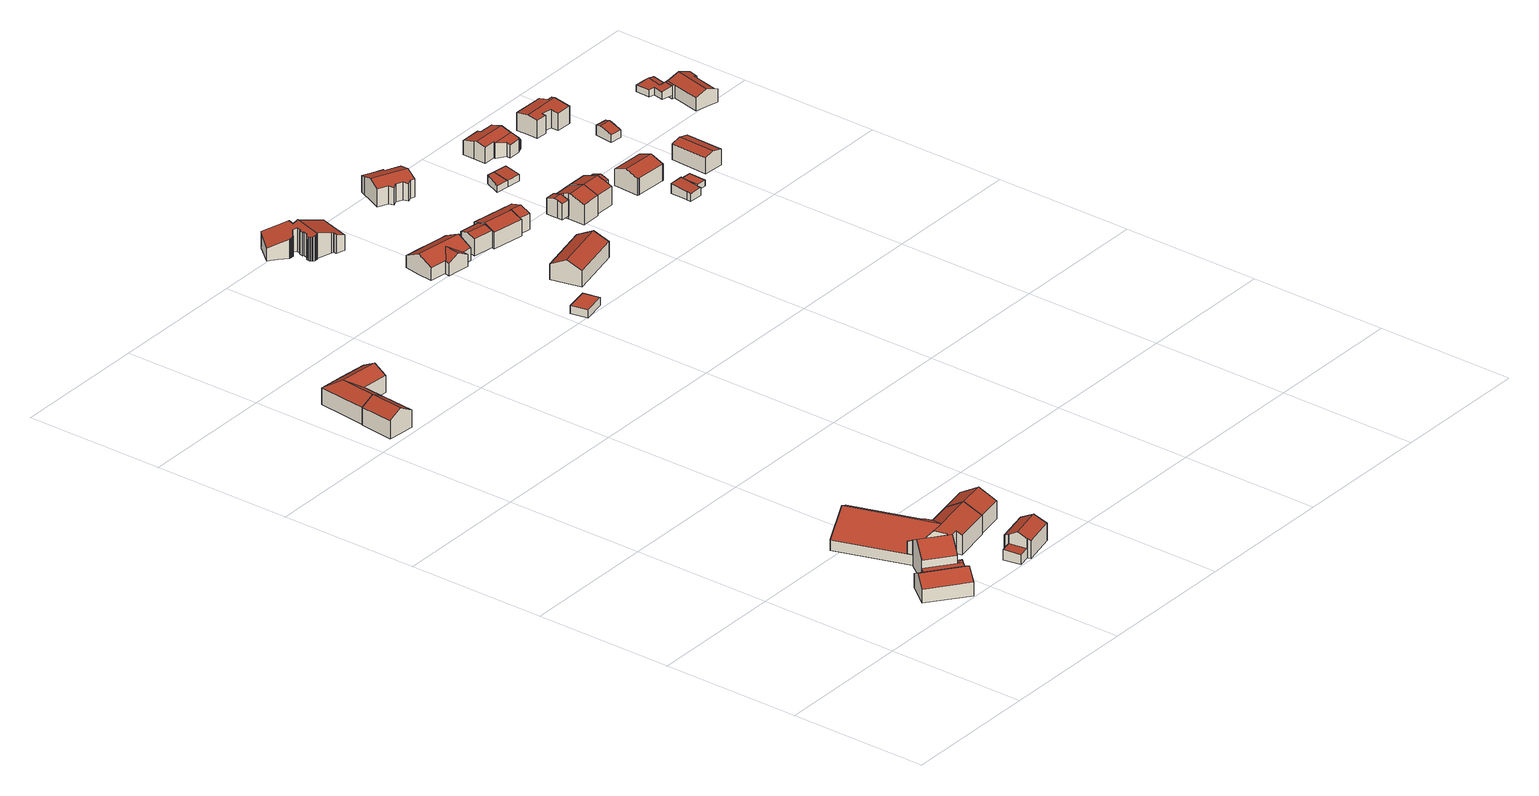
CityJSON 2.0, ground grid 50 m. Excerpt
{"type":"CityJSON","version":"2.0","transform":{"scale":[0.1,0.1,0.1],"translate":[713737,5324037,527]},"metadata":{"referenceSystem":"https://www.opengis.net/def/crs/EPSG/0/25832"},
"CityObjects":{
"building1":{"type":"Building","attributes":{"StandLK":"2014-07-28","Gemeindeschluessel":"09175128","HoeheGrund":"528.190","HoeheDach":"540.150","NiedrigsteTraufeDesGebaeudes":"531.984","Methode":"2000","function":"31001_2000","roofType":"3100","measuredHeight":11.96},"address":[{"country":"Germany","locality":"Moosach","thoroughfareName":"Altenburg 1,3"}],"geometry":[{"type":"Solid","lod":"2","boundaries":[[[[0,1,2,3,4]],[[5,6,7,8]],[[9,10,11,12,13,14,15]],[[16,17,18,19,20]],[[14,13,20,19,21,22]],[[3,23,24,25,26]],[[27,28,29,30]],[[31,32,33,34,35,36]],[[37,38,39,40]],[[41,42,29,28,43,44,45,46]],[[5,8,47,48,49,46,45,50,51,52,53,54,37,40]],[[55,56,57,58]],[[59,60,55,58,61,62,63,64]],[[50,45,65]],[[66,67,68,69,70,71]],[[20,13,12,16]],[[72,25,24,73]],[[65,45,44,43,28,27,36,35,74,75,2,1]],[[73,76,77]],[[75,78,66,71,70,56,55,60,79]],[[80,7,6,81,11,10]],[[6,5,40,81]],[[1,0,65]],[[3,2,75,24,23]],[[78,34,33,82,67,66]],[[83,15,14,22,84,85]],[[73,24,75,79,60,59,64,76]],[[11,40,39,16,12]],[[22,21,86,84]],[[87,88,89,90,77,76,64,63,91]],[[92,72,73,77]],[[39,38,93,94,95,17,16]],[[36,27,30,31]],[[81,40,11]],[[21,19,18,96,97,86]],[[25,72,92]],[[54,53,52,98,93,38,37]],[[35,34,78,75,74]],[[84,86,97,85]],[[56,70,69,57]],[[51,50,65,0,4,3,26,25,92,90,89,98,52]],[[98,89,88,99,94,93]],[[90,92,77]],[[29,42,41,46,49,48,47,8,7,80,10,9,15,83,85,97,96,18,17,95,94,99,88,87,91,63,62,61,58,57,69,68,67,82,33,32,31,30]]]],"semantics":{"surfaces":[{"type":"WallSurface"},{"type":"RoofSurface","Flaeche":"97.189","Dachneigung":"59.232","Dachorientierung":"38.671","Z_MAX":"7.990","Z_MAX_ASL":"536.180","Z_MIN":"4.980","Z_MIN_ASL":"533.170"},{"type":"RoofSurface","Flaeche":"122.750","Dachneigung":"61.235","Dachorientierung":"171.758","Z_MAX":"10.400","Z_MAX_ASL":"538.590","Z_MIN":"6.967","Z_MIN_ASL":"535.157"},{"type":"RoofSurface","Flaeche":"0.129","Dachneigung":"88.644","Dachorientierung":"252.170","Z_MAX":"3.843","Z_MAX_ASL":"532.033","Z_MIN":"3.840","Z_MIN_ASL":"532.030"},{"type":"RoofSurface","Flaeche":"140.692","Dachneigung":"62.957","Dachorientierung":"74.452","Z_MAX":"10.403","Z_MAX_ASL":"538.593","Z_MIN":"6.940","Z_MIN_ASL":"535.130"},{"type":"RoofSurface","Flaeche":"1.451","Dachneigung":"80.121","Dachorientierung":"254.454","Z_MAX":"5.436","Z_MAX_ASL":"533.626","Z_MIN":"5.040","Z_MIN_ASL":"533.230"},{"type":"RoofSurface","Flaeche":"22.766","Dachneigung":"44.621","Dachorientierung":"351.797","Z_MAX":"10.400","Z_MAX_ASL":"538.590","Z_MIN":"4.035","Z_MIN_ASL":"532.225"},{"type":"RoofSurface","Flaeche":"360.613","Dachneigung":"57.713","Dachorientierung":"254.462","Z_MAX":"10.403","Z_MAX_ASL":"538.593","Z_MIN":"3.794","Z_MIN_ASL":"531.984"},{"type":"RoofSurface","Flaeche":"30.167","Dachneigung":"79.773","Dachorientierung":"218.671","Z_MAX":"5.040","Z_MAX_ASL":"533.230","Z_MIN":"4.640","Z_MIN_ASL":"532.830"},{"type":"RoofSurface","Flaeche":"96.348","Dachneigung":"59.232","Dachorientierung":"218.671","Z_MAX":"7.990","Z_MAX_ASL":"536.180","Z_MIN":"5.010","Z_MIN_ASL":"533.200"},{"type":"RoofSurface","Flaeche":"1.348","Dachneigung":"74.556","Dachorientierung":"218.671","Z_MAX":"5.429","Z_MAX_ASL":"533.619","Z_MIN":"5.040","Z_MIN_ASL":"533.230"},{"type":"RoofSurface","Flaeche":"0.294","Dachneigung":"66.339","Dachorientierung":"351.755","Z_MAX":"9.032","Z_MAX_ASL":"537.222","Z_MIN":"8.260","Z_MIN_ASL":"536.450"},{"type":"RoofSurface","Flaeche":"85.769","Dachneigung":"57.306","Dachorientierung":"218.671","Z_MAX":"11.960","Z_MAX_ASL":"540.150","Z_MIN":"7.940","Z_MIN_ASL":"536.130"},{"type":"RoofSurface","Flaeche":"86.923","Dachneigung":"61.169","Dachorientierung":"351.754","Z_MAX":"10.400","Z_MAX_ASL":"538.590","Z_MIN":"6.940","Z_MIN_ASL":"535.130"},{"type":"RoofSurface","Flaeche":"82.452","Dachneigung":"58.491","Dachorientierung":"38.663","Z_MAX":"11.960","Z_MAX_ASL":"540.150","Z_MIN":"8.259","Z_MIN_ASL":"536.449"},{"type":"GroundSurface"}],"values":[[0,0,0,0,1,0,0,0,0,0,0,0,0,0,0,0,0,2,3,4,0,5,0,6,0,0,7,8,9,0,0,0,0,10,0,11,12,13,0,0,14,0,0,15]]}}]},
"building2":{"type":"Building","attributes":{"StandLK":"2014-07-28","Gemeindeschluessel":"09175128","HoeheGrund":"533.160","HoeheDach":"542.337","NiedrigsteTraufeDesGebaeudes":"539.493","Methode":"1000","function":"31001_9998","roofType":"3100","measuredHeight":9.18},"address":[{"country":"Germany","locality":"Moosach","thoroughfareName":"Altenburg 2"}],"geometry":[{"type":"Solid","lod":"2","boundaries":[[[[100,101,102,103]],[[104,105,106,107,108,109]],[[108,107,106,100,103,110]],[[102,101,111,112]],[[106,105,113,111,101,100]],[[114,109,108,110,103,102,112,115]],[[109,114,115,112,111,113,105,104]]]],"semantics":{"surfaces":[{"type":"RoofSurface","Flaeche":"66.967","Dachneigung":"60.004","Dachorientierung":"278.660","Z_MAX":"9.177","Z_MAX_ASL":"542.337","Z_MIN":"6.407","Z_MIN_ASL":"539.567"},{"type":"WallSurface"},{"type":"RoofSurface","Flaeche":"67.110","Dachneigung":"60.004","Dachorientierung":"98.660","Z_MAX":"9.177","Z_MAX_ASL":"542.337","Z_MIN":"6.333","Z_MIN_ASL":"539.493"},{"type":"GroundSurface"}],"values":[[0,1,2,1,1,1,3]]}}]},
"building3":{"type":"Building","attributes":{"StandLK":"2014-07-28","Gemeindeschluessel":"09175128","HoeheGrund":"527.830","HoeheDach":"536.276","NiedrigsteTraufeDesGebaeudes":"531.174","Methode":"2000","function":"31001_9998","roofType":"3100","measuredHeight":8.45},"address":[{"country":"Germany","locality":"Moosach","thoroughfareName":"Altenburg 3"}],"geometry":[{"type":"Solid","lod":"2","boundaries":[[[[116,117,118,119,120,121,122]],[[123,124,125,126]],[[127,118,117,128]],[[120,119,129,130,131,132]],[[133,134,125,124,135,136]],[[121,137,138,122]],[[130,129,135,124,123,139]],[[136,127,128,133]],[[131,130,139,140,141,138,137]],[[118,127,136,135,129,119]],[[120,132,131,137,121]],[[139,123,126,140]],[[117,116,122,138,141,140,126,125,134,133,128]]]],"semantics":{"surfaces":[{"type":"WallSurface"},{"type":"RoofSurface","Flaeche":"61.849","Dachneigung":"63.98","Dachorientierung":"348.913","Z_MAX":"8.446","Z_MAX_ASL":"536.276","Z_MIN":"6.223","Z_MIN_ASL":"534.053"},{"type":"RoofSurface","Flaeche":"61.500","Dachneigung":"63.98","Dachorientierung":"168.913","Z_MAX":"8.446","Z_MAX_ASL":"536.276","Z_MIN":"6.228","Z_MIN_ASL":"534.058"},{"type":"RoofSurface","Flaeche":"27.221","Dachneigung":"85.642","Dachorientierung":"168.916","Z_MAX":"3.819","Z_MAX_ASL":"531.649","Z_MIN":"3.344","Z_MIN_ASL":"531.174"},{"type":"GroundSurface"}],"values":[[0,0,0,0,0,0,1,0,0,2,3,0,4]]}}]},
"building4":{"type":"Building","attributes":{"StandLK":"2014-07-28","Gemeindeschluessel":"09175128","HoeheGrund":"533.540","HoeheDach":"542.340","NiedrigsteTraufeDesGebaeudes":"539.536","Methode":"1000","function":"31001_2000","roofType":"3100","measuredHeight":8.8},"address":[{"country":"Germany","locality":"Moosach","thoroughfareName":"Altenburg 2"}],"geometry":[{"type":"Solid","lod":"2","boundaries":[[[[142,143,144,145,146,147]],[[148,146,145,149,150,151]],[[142,147,152,153]],[[145,144,154,155,150,149]],[[156,150,155,157,158,101]],[[159,160,152,151,161,162,163]],[[164,153,152,160,159,165]],[[166,165,159,163,162,101,158,167]],[[147,146,148,151,152]],[[161,151,150,156,101,162]],[[142,153,164,165,166,167,158,157,155,154,144,143]]]],"semantics":{"surfaces":[{"type":"WallSurface"},{"type":"RoofSurface","Flaeche":"92.011","Dachneigung":"60.35","Dachorientierung":"7.712","Z_MAX":"8.800","Z_MAX_ASL":"542.340","Z_MIN":"6.088","Z_MIN_ASL":"539.628"},{"type":"RoofSurface","Flaeche":"56.667","Dachneigung":"59.854","Dachorientierung":"98.487","Z_MAX":"8.800","Z_MAX_ASL":"542.340","Z_MIN":"5.996","Z_MIN_ASL":"539.536"},{"type":"RoofSurface","Flaeche":"66.710","Dachneigung":"60.349","Dachorientierung":"187.710","Z_MAX":"8.800","Z_MAX_ASL":"542.340","Z_MIN":"6.074","Z_MIN_ASL":"539.614"},{"type":"RoofSurface","Flaeche":"81.516","Dachneigung":"59.853","Dachorientierung":"278.487","Z_MAX":"8.800","Z_MAX_ASL":"542.340","Z_MIN":"6.089","Z_MIN_ASL":"539.629"},{"type":"GroundSurface"}],"values":[[0,1,0,0,0,2,0,0,3,4,5]]}}]},
"building5":{"type":"Building","attributes":{"StandLK":"2014-07-28","Gemeindeschluessel":"09175128","HoeheGrund":"528.650","HoeheDach":"538.576","NiedrigsteTraufeDesGebaeudes":"535.114","Methode":"1000","function":"31001_9998","roofType":"3100","measuredHeight":9.93},"address":[{"country":"Germany","locality":"Moosach","thoroughfareName":"Altenburg 1"}],"geometry":[{"type":"Solid","lod":"2","boundaries":[[[[168,169,34,35]],[[34,169,170,171]],[[172,173,174,175]],[[174,173,35,34,171,176]],[[172,168,35,173]],[[175,177,170,169,168,172]],[[176,171,170,177,175,174]]]],"semantics":{"surfaces":[{"type":"RoofSurface","Flaeche":"71.609","Dachneigung":"61.188","Dachorientierung":"351.546","Z_MAX":"9.926","Z_MAX_ASL":"538.576","Z_MIN":"6.474","Z_MIN_ASL":"535.124"},{"type":"WallSurface"},{"type":"RoofSurface","Flaeche":"71.628","Dachneigung":"61.188","Dachorientierung":"171.545","Z_MAX":"9.926","Z_MAX_ASL":"538.576","Z_MIN":"6.464","Z_MIN_ASL":"535.114"},{"type":"GroundSurface"}],"values":[[0,1,1,1,2,1,3]]}}]},
"building6":{"type":"Building","attributes":{"StandLK":"2014-07-28","Gemeindeschluessel":"09175128","HoeheGrund":"544.220","HoeheDach":"553.482","NiedrigsteTraufeDesGebaeudes":"548.655","Methode":"1000","function":"31001_1000","roofType":"3100","measuredHeight":9.26},"address":[{"country":"Germany","locality":"Moosach","thoroughfareName":"Dachsberg 9"}],"geometry":[{"type":"Solid","lod":"2","boundaries":[[[[178,179,180,181]],[[182,183,184,185]],[[186,187,188,189]],[[190,191,192,193]],[[194,195,196,184,183,197]],[[198,199,191,190,200,201,202,203,204,179,178,205,206,207,208,209,210,211,212,213,214,215,216,217,218,219,220,197,183,182,221,222,223,224,225]],[[223,222,226,227,228,224]],[[209,208,229,230]],[[231,232,233,234]],[[202,201,235,236]],[[219,218,237,238]],[[210,209,230,239]],[[221,182,185,240]],[[216,215,241,242]],[[191,199,243,192]],[[218,217,244,237]],[[245,198,225,224,228,246]],[[217,216,242,244]],[[212,211,247,248]],[[249,250,251,252]],[[206,205,253,254]],[[215,214,255,241]],[[199,198,245,243]],[[256,257,258,259]],[[232,186,189,233]],[[213,212,248,260]],[[204,203,261,262]],[[207,206,254,263]],[[211,210,239,247]],[[208,207,263,229]],[[259,258,264,231,234,265]],[[249,187,186,232,231,264,258,257,266,194,197,220,250]],[[201,200,267,235]],[[187,249,252,188]],[[205,178,181,253]],[[200,190,193,267]],[[266,257,256,268]],[[269,251,250,220,219,238]],[[194,266,268,195]],[[214,213,260,255]],[[203,202,236,261]],[[222,221,240,226]],[[179,204,262,180]],[[265,234,233,189,188,252,251,269,238,237,244,242,241,255,260,248,247,239,230,229,263,254,253,181,180,262,261,236,235,267,193,192,243,245,246,228,227,226,240,185,184,196,195,268,256,259]]]],"semantics":{"surfaces":[{"type":"WallSurface"},{"type":"RoofSurface","Flaeche":"109.182","Dachneigung":"70.15","Dachorientierung":"289.587","Z_MAX":"9.262","Z_MAX_ASL":"553.482","Z_MIN":"4.435","Z_MIN_ASL":"548.655"},{"type":"RoofSurface","Flaeche":"111.474","Dachneigung":"70.15","Dachorientierung":"109.587","Z_MAX":"9.262","Z_MAX_ASL":"553.482","Z_MIN":"5.605","Z_MIN_ASL":"549.825"},{"type":"GroundSurface"}],"values":[[0,0,0,0,0,1,0,0,0,0,0,0,0,0,0,0,0,0,0,0,0,0,0,0,0,0,0,0,0,0,0,2,0,0,0,0,0,0,0,0,0,0,0,3]]}}]},
"building7":{"type":"Building","attributes":{"StandLK":"2014-07-28","Gemeindeschluessel":"09175128","HoeheGrund":"545.930","HoeheDach":"553.200","NiedrigsteTraufeDesGebaeudes":"550.290","Methode":"2000","function":"31001_1000","roofType":"3100","measuredHeight":7.27},"address":[{"country":"Germany","locality":"Moosach","thoroughfareName":"Dachsberg 7a"}],"geometry":[{"type":"Solid","lod":"2","boundaries":[[[[270,271,272,273,274,275]],[[276,277,278,279,280,281]],[[282,283,284,285,286,287,288,289,271,270,290]],[[291,292,293,278,277]],[[294,295,296,285,284,297]],[[298,275,274,299]],[[300,292,291,301,297,284,283,282,290,270,275,298]],[[288,287,286,285,296,302,303,304,305,272,271,289]],[[293,292,300,279,278]],[[300,298,299,306,280,279]],[[297,301,307,294]],[[308,307,301,291,277,276]],[[294,307,308,276,281,280,306,299,274,273,272,305,304,303,302,296,295]]]],"semantics":{"surfaces":[{"type":"WallSurface"},{"type":"RoofSurface","Flaeche":"110.226","Dachneigung":"62.704","Dachorientierung":"9.747","Z_MAX":"7.270","Z_MAX_ASL":"553.200","Z_MIN":"4.384","Z_MIN_ASL":"550.314"},{"type":"RoofSurface","Flaeche":"17.787","Dachneigung":"61.826","Dachorientierung":"99.710","Z_MAX":"6.520","Z_MAX_ASL":"552.450","Z_MIN":"4.360","Z_MIN_ASL":"550.290"},{"type":"RoofSurface","Flaeche":"90.171","Dachneigung":"62.71","Dachorientierung":"189.746","Z_MAX":"7.270","Z_MAX_ASL":"553.200","Z_MIN":"4.362","Z_MIN_ASL":"550.292"},{"type":"RoofSurface","Flaeche":"17.802","Dachneigung":"61.826","Dachorientierung":"279.710","Z_MAX":"6.520","Z_MAX_ASL":"552.450","Z_MIN":"4.360","Z_MIN_ASL":"550.290"},{"type":"GroundSurface"}],"values":[[0,0,1,2,0,0,3,0,4,0,0,0,5]]}}]},
"building8":{"type":"Building","attributes":{"StandLK":"2014-07-28","Gemeindeschluessel":"09175128","HoeheGrund":"533.650","HoeheDach":"536.369","NiedrigsteTraufeDesGebaeudes":"536.369","Methode":"1000","function":"31001_2000","roofType":"1000","measuredHeight":2.72},"address":[{"country":"Germany","locality":"Moosach","thoroughfareName":"Altenburg 4"}],"geometry":[{"type":"Solid","lod":"2","boundaries":[[[[309,310,311,312]],[[313,314,315,316]],[[314,309,312,315]],[[313,310,309,314]],[[310,313,316,311]],[[311,316,315,312]]]],"semantics":{"surfaces":[{"type":"WallSurface"},{"type":"RoofSurface","Flaeche":"52.538","Dachneigung":"90.0","Dachorientierung":"-1.000","Z_MAX":"2.719","Z_MAX_ASL":"536.369","Z_MIN":"2.719","Z_MIN_ASL":"536.369"},{"type":"GroundSurface"}],"values":[[0,0,0,1,0,2]]}}]},
"building9":{"type":"Building","attributes":{"StandLK":"2014-07-28","Gemeindeschluessel":"09175128","HoeheGrund":"543.230","HoeheDach":"550.640","NiedrigsteTraufeDesGebaeudes":"549.049","Methode":"2000","function":"31001_1000","roofType":"3100","measuredHeight":7.41},"address":[{"country":"Germany","locality":"Moosach","thoroughfareName":"Dachsberg 7"}],"geometry":[{"type":"Solid","lod":"2","boundaries":[[[[317,318,319,320]],[[321,322,323,324,325,326,317]],[[327,328,329,330]],[[331,332,333,334,335]],[[332,331,336,337,328,327,323,322,338]],[[336,339,340,329,328,337]],[[341,317,320,342]],[[335,334,343,344]],[[338,333,332]],[[344,345,339,336,331,335]],[[323,327,330,346,347,348,324]],[[338,349,334,333]],[[326,350,318,317]],[[325,324,348,350,326]],[[351,352,343,334,349,353]],[[353,349,338,322,321,317,341,351]],[[351,341,342,352]],[[350,348,347,354,319,318]],[[344,343,352,342,320,319,354,347,346,330,329,340,339,345]]]],"semantics":{"surfaces":[{"type":"WallSurface"},{"type":"RoofSurface","Flaeche":"18.758","Dachneigung":"71.028","Dachorientierung":"191.378","Z_MAX":"7.203","Z_MAX_ASL":"550.433","Z_MIN":"5.819","Z_MIN_ASL":"549.049"},{"type":"RoofSurface","Flaeche":"75.076","Dachneigung":"70.979","Dachorientierung":"11.418","Z_MAX":"7.410","Z_MAX_ASL":"550.640","Z_MIN":"5.823","Z_MIN_ASL":"549.053"},{"type":"RoofSurface","Flaeche":"24.640","Dachneigung":"73.492","Dachorientierung":"191.386","Z_MAX":"7.110","Z_MAX_ASL":"550.340","Z_MIN":"6.160","Z_MIN_ASL":"549.390"},{"type":"RoofSurface","Flaeche":"24.278","Dachneigung":"73.492","Dachorientierung":"11.386","Z_MAX":"7.110","Z_MAX_ASL":"550.340","Z_MIN":"6.160","Z_MIN_ASL":"549.390"},{"type":"RoofSurface","Flaeche":"56.466","Dachneigung":"70.977","Dachorientierung":"191.386","Z_MAX":"7.410","Z_MAX_ASL":"550.640","Z_MIN":"5.827","Z_MIN_ASL":"549.057"},{"type":"GroundSurface"}],"values":[[0,0,0,1,2,0,0,0,0,0,0,0,3,4,0,5,0,0,6]]}}]},
"building10":{"type":"Building","attributes":{"StandLK":"2014-07-28","Gemeindeschluessel":"09175128","HoeheGrund":"536.360","HoeheDach":"544.770","NiedrigsteTraufeDesGebaeudes":"541.984","Methode":"2000","function":"31001_1000","roofType":"3100","measuredHeight":8.41},"address":[{"country":"Germany","locality":"Moosach","thoroughfareName":"Altenburg 4"}],"geometry":[{"type":"Solid","lod":"2","boundaries":[[[[355,356,357,358,359,360]],[[360,361,362,355]],[[362,361,363,364,365,366]],[[360,359,363,361]],[[364,358,357,365]],[[359,358,364,363]],[[366,365,357,356,355,362]]]],"semantics":{"surfaces":[{"type":"WallSurface"},{"type":"RoofSurface","Flaeche":"117.823","Dachneigung":"64.232","Dachorientierung":"169.319","Z_MAX":"8.410","Z_MAX_ASL":"544.770","Z_MIN":"5.841","Z_MIN_ASL":"542.201"},{"type":"RoofSurface","Flaeche":"128.269","Dachneigung":"64.232","Dachorientierung":"349.319","Z_MAX":"8.410","Z_MAX_ASL":"544.770","Z_MIN":"5.624","Z_MIN_ASL":"541.984"},{"type":"GroundSurface"}],"values":[[0,0,0,1,0,2,3]]}}]},
"building11":{"type":"Building","attributes":{"StandLK":"2014-07-28","Gemeindeschluessel":"09175128","HoeheGrund":"549.030","HoeheDach":"556.977","NiedrigsteTraufeDesGebaeudes":"555.050","Methode":"1000","function":"31001_1000","roofType":"3100","measuredHeight":7.95},"address":[{"country":"Germany","locality":"Moosach","thoroughfareName":"Dachsberg 14"}],"geometry":[{"type":"Solid","lod":"2","boundaries":[[[[367,368,369,370]],[[371,372,373,374]],[[375,376,377,378,368,367,379,380]],[[372,381,382,373]],[[383,384,385,386]],[[377,376,387,388]],[[389,371,374,390]],[[381,391,392,382]],[[383,391,381,372,371,389,380,379,393,384]],[[376,375,394,387]],[[368,378,395,369]],[[378,377,388,395]],[[391,383,386,392]],[[379,367,370,396,397,393]],[[398,394,375,380,389,390]],[[384,393,397,385]],[[390,374,373,382,392,386,385,397,396,370,369,395,388,387,394,398]]]],"semantics":{"surfaces":[{"type":"WallSurface"},{"type":"RoofSurface","Flaeche":"73.879","Dachneigung":"71.525","Dachorientierung":"27.112","Z_MAX":"7.947","Z_MAX_ASL":"556.977","Z_MIN":"6.021","Z_MIN_ASL":"555.051"},{"type":"RoofSurface","Flaeche":"65.870","Dachneigung":"71.525","Dachorientierung":"207.112","Z_MAX":"7.947","Z_MAX_ASL":"556.977","Z_MIN":"6.020","Z_MIN_ASL":"555.050"},{"type":"GroundSurface"}],"values":[[0,0,1,0,0,0,0,0,2,0,0,0,0,0,0,0,3]]}}]},
"building12":{"type":"Building","attributes":{"StandLK":"2014-07-28","Gemeindeschluessel":"09175128","HoeheGrund":"540.900","HoeheDach":"547.730","NiedrigsteTraufeDesGebaeudes":"546.687","Methode":"2000","function":"31001_2000","roofType":"3100","measuredHeight":6.83},"address":[{"country":"Germany","locality":"Moosach","thoroughfareName":"Dachsberg 5a,5"}],"geometry":[{"type":"Solid","lod":"2","boundaries":[[[[399,400,401,402]],[[403,404,405,406]],[[404,407,408,405]],[[409,403,406,410]],[[400,411,412,401]],[[413,409,410,414,415,416]],[[411,416,415,412]],[[399,417,413,416,411,400]],[[402,418,408,407,417,399]],[[407,404,403,409,413,417]],[[408,418,402,401,412,415,414,410,406,405]]]],"semantics":{"surfaces":[{"type":"WallSurface"},{"type":"RoofSurface","Flaeche":"10.231","Dachneigung":"71.418","Dachorientierung":"182.353","Z_MAX":"6.830","Z_MAX_ASL":"547.730","Z_MIN":"5.841","Z_MIN_ASL":"546.741"},{"type":"RoofSurface","Flaeche":"11.204","Dachneigung":"71.418","Dachorientierung":"2.354","Z_MAX":"6.830","Z_MAX_ASL":"547.730","Z_MIN":"5.787","Z_MIN_ASL":"546.687"},{"type":"GroundSurface"}],"values":[[0,0,0,0,0,0,0,1,0,2,3]]}}]},
"building13":{"type":"Building","attributes":{"StandLK":"2014-07-28","Gemeindeschluessel":"09175128","HoeheGrund":"544.730","HoeheDach":"547.741","NiedrigsteTraufeDesGebaeudes":"546.990","Methode":"1000","function":"31001_2000","roofType":"1000","measuredHeight":3.01},"address":[{"country":"Germany","locality":"Moosach","thoroughfareName":"Dachsberg 8 1/2"}],"geometry":[{"type":"Solid","lod":"2","boundaries":[[[[419,420,421,422]],[[420,423,424,421]],[[425,419,422,426]],[[423,425,426,424]],[[419,425,423,420]],[[426,422,421,424]]]],"semantics":{"surfaces":[{"type":"WallSurface"},{"type":"RoofSurface","Flaeche":"22.379","Dachneigung":"82.893","Dachorientierung":"189.280","Z_MAX":"3.011","Z_MAX_ASL":"547.741","Z_MIN":"2.260","Z_MIN_ASL":"546.990"},{"type":"GroundSurface"}],"values":[[0,0,0,0,1,2]]}}]},
"building14":{"type":"Building","attributes":{"StandLK":"2014-07-28","Gemeindeschluessel":"09175128","HoeheGrund":"539.830","HoeheDach":"549.109","NiedrigsteTraufeDesGebaeudes":"547.104","Methode":"1000","function":"31001_1000","roofType":"3100","measuredHeight":9.28},"address":[{"country":"Germany","locality":"Moosach","thoroughfareName":"Dachsberg 5a"}],"geometry":[{"type":"Solid","lod":"2","boundaries":[[[[404,427,428,429]],[[430,431,432,433,434,435]],[[436,430,435,437]],[[438,407,439,440]],[[441,442,428,427,436,437]],[[407,404,429,439]],[[427,404,407,438,431,430,436]],[[431,438,440,432]],[[437,435,434,441]],[[441,434,433,432,440,439,429,428,442]]]],"semantics":{"surfaces":[{"type":"WallSurface"},{"type":"RoofSurface","Flaeche":"41.626","Dachneigung":"70.001","Dachorientierung":"182.258","Z_MAX":"9.279","Z_MAX_ASL":"549.109","Z_MIN":"7.275","Z_MIN_ASL":"547.105"},{"type":"RoofSurface","Flaeche":"41.616","Dachneigung":"70.0","Dachorientierung":"2.259","Z_MAX":"9.279","Z_MAX_ASL":"549.109","Z_MIN":"7.274","Z_MIN_ASL":"547.104"},{"type":"GroundSurface"}],"values":[[0,0,1,0,0,0,2,0,0,3]]}}]},
"building15":{"type":"Building","attributes":{"StandLK":"2014-07-28","Gemeindeschluessel":"09175128","HoeheGrund":"544.690","HoeheDach":"547.730","NiedrigsteTraufeDesGebaeudes":"547.060","Methode":"1000","function":"31001_2000","roofType":"1000","measuredHeight":3.04},"address":[{"country":"Germany","locality":"Moosach","thoroughfareName":"Dachsberg 8"}],"geometry":[{"type":"Solid","lod":"2","boundaries":[[[[443,419,422,421]],[[419,444,445,422]],[[444,419,443,446]],[[446,443,421,447]],[[444,446,447,445]],[[422,445,447,421]]]],"semantics":{"surfaces":[{"type":"WallSurface"},{"type":"RoofSurface","Flaeche":"31.039","Dachneigung":"83.628","Dachorientierung":"189.244","Z_MAX":"3.040","Z_MAX_ASL":"547.730","Z_MIN":"2.370","Z_MIN_ASL":"547.060"},{"type":"GroundSurface"}],"values":[[0,0,1,0,0,2]]}}]},
"building16":{"type":"Building","attributes":{"StandLK":"2014-07-28","Gemeindeschluessel":"09175128","HoeheGrund":"540.390","HoeheDach":"549.114","NiedrigsteTraufeDesGebaeudes":"547.089","Methode":"1000","function":"31001_1000","roofType":"3100","measuredHeight":8.72},"address":[{"country":"Germany","locality":"Moosach","thoroughfareName":"Dachsberg 5"}],"geometry":[{"type":"Solid","lod":"2","boundaries":[[[[448,449,450,451,452,453]],[[451,454,455,427,436,452]],[[456,437,457,458]],[[427,455,459,460]],[[453,452,436,437,456]],[[455,454,461,459]],[[436,427,460,462,457,437]],[[453,456,458,448]],[[454,451,450,461]],[[450,449,448,458,457,462,460,459,461]]]],"semantics":{"surfaces":[{"type":"WallSurface"},{"type":"RoofSurface","Flaeche":"41.570","Dachneigung":"69.804","Dachorientierung":"2.265","Z_MAX":"8.724","Z_MAX_ASL":"549.114","Z_MIN":"6.699","Z_MIN_ASL":"547.089"},{"type":"RoofSurface","Flaeche":"41.515","Dachneigung":"69.805","Dachorientierung":"182.264","Z_MAX":"8.724","Z_MAX_ASL":"549.114","Z_MIN":"6.699","Z_MIN_ASL":"547.089"},{"type":"GroundSurface"}],"values":[[0,1,0,0,2,0,0,0,0,3]]}}]},
"building17":{"type":"Building","attributes":{"StandLK":"2014-07-28","Gemeindeschluessel":"09175128","HoeheGrund":"541.090","HoeheDach":"547.620","NiedrigsteTraufeDesGebaeudes":"546.564","Methode":"2000","function":"31001_2000","roofType":"3100","measuredHeight":6.53},"address":[{"country":"Germany","locality":"Moosach","thoroughfareName":"Dachsberg 5a,5"}],"geometry":[{"type":"Solid","lod":"2","boundaries":[[[[463,464,465,466,467,468]],[[469,464,463,470]],[[471,472,473,474]],[[475,470,463,468,472,471]],[[476,477,478,469,470,475]],[[464,469,478,465]],[[475,471,474,476]],[[472,468,467,473]],[[476,474,473,467,466,465,478,477]]]],"semantics":{"surfaces":[{"type":"WallSurface"},{"type":"RoofSurface","Flaeche":"10.329","Dachneigung":"70.739","Dachorientierung":"2.296","Z_MAX":"6.530","Z_MAX_ASL":"547.620","Z_MIN":"5.474","Z_MIN_ASL":"546.564"},{"type":"RoofSurface","Flaeche":"10.346","Dachneigung":"70.739","Dachorientierung":"182.298","Z_MAX":"6.530","Z_MAX_ASL":"547.620","Z_MIN":"5.477","Z_MIN_ASL":"546.568"},{"type":"GroundSurface"}],"values":[[0,1,0,2,0,0,0,0,3]]}}]},
"building18":{"type":"Building","attributes":{"StandLK":"2014-07-28","Gemeindeschluessel":"09175128","HoeheGrund":"546.870","HoeheDach":"553.602","NiedrigsteTraufeDesGebaeudes":"549.490","Methode":"2000","function":"31001_1000","roofType":"3100","measuredHeight":6.73},"address":[{"country":"Germany","locality":"Moosach","thoroughfareName":"Dachsberg 8"}],"geometry":[{"type":"Solid","lod":"2","boundaries":[[[[479,480,481,482,483,484,485,486,487,488]],[[489,490,491,492]],[[493,494,495,496]],[[497,489,492,498]],[[499,495,494,500,501,502]],[[490,489,497,501,500,494,493,503,504,505,506]],[[501,497,498,502]],[[487,486,507,508,509,510]],[[511,512,513,514]],[[515,491,490,506,516,517]],[[518,519,520,521]],[[483,482,522,523]],[[518,524,525,526,527,528,511,519]],[[516,529,530,517]],[[484,483,523,531]],[[527,532,505,504,503,479,488,528]],[[512,510,509,513]],[[520,519,511,514]],[[485,484,531,533,507,486]],[[516,506,505,532,529]],[[503,493,496,534,535,480,479]],[[526,525,536,537]],[[525,524,538,536]],[[539,530,529,532,527,526,537]],[[511,528,488,487,510,512]],[[482,481,540,522]],[[524,518,521,538]],[[481,480,535,540]],[[502,498,492,491,515,517,530,539,537,536,538,521,520,514,513,509,508,507,533,531,523,522,540,535,534,496,495,499]]]],"semantics":{"surfaces":[{"type":"RoofSurface","Flaeche":"61.033","Dachneigung":"74.712","Dachorientierung":"3.250","Z_MAX":"6.732","Z_MAX_ASL":"553.602","Z_MIN":"5.268","Z_MIN_ASL":"552.138"},{"type":"WallSurface"},{"type":"RoofSurface","Flaeche":"16.595","Dachneigung":"76.817","Dachorientierung":"93.434","Z_MAX":"3.330","Z_MAX_ASL":"550.200","Z_MIN":"2.620","Z_MIN_ASL":"549.490"},{"type":"RoofSurface","Flaeche":"20.325","Dachneigung":"74.577","Dachorientierung":"183.075","Z_MAX":"5.662","Z_MAX_ASL":"552.532","Z_MIN":"4.714","Z_MIN_ASL":"551.584"},{"type":"RoofSurface","Flaeche":"3.193","Dachneigung":"78.483","Dachorientierung":"183.032","Z_MAX":"3.330","Z_MAX_ASL":"550.200","Z_MIN":"2.696","Z_MIN_ASL":"549.566"},{"type":"RoofSurface","Flaeche":"48.131","Dachneigung":"74.708","Dachorientierung":"183.105","Z_MAX":"6.732","Z_MAX_ASL":"553.602","Z_MIN":"5.659","Z_MIN_ASL":"552.529"},{"type":"GroundSurface"}],"values":[[0,1,1,1,1,2,1,1,1,1,1,1,3,1,1,1,1,1,1,4,1,1,1,1,5,1,1,1,6]]}}]},
"building19":{"type":"Building","attributes":{"StandLK":"2014-07-28","Gemeindeschluessel":"09175128","HoeheGrund":"539.270","HoeheDach":"547.088","NiedrigsteTraufeDesGebaeudes":"545.300","Methode":"1000","function":"31001_1000","roofType":"3100","measuredHeight":7.82},"address":[{"country":"Germany","locality":"Moosach","thoroughfareName":"Dachsberg 3"}],"geometry":[{"type":"Solid","lod":"2","boundaries":[[[[541,542,543,544]],[[542,545,546,543]],[[547,548,549,550,546,545]],[[551,552,553,554,555,556]],[[557,541,544,558]],[[559,557,558,560]],[[541,557,559,556,555,547,545,542]],[[554,548,547,555]],[[556,559,560,551]],[[548,554,553,549]],[[551,560,558,544,543,546,550,549,553,552]]]],"semantics":{"surfaces":[{"type":"WallSurface"},{"type":"RoofSurface","Flaeche":"60.964","Dachneigung":"69.595","Dachorientierung":"184.898","Z_MAX":"7.818","Z_MAX_ASL":"547.088","Z_MIN":"6.030","Z_MIN_ASL":"545.300"},{"type":"RoofSurface","Flaeche":"61.777","Dachneigung":"69.596","Dachorientierung":"4.898","Z_MAX":"7.818","Z_MAX_ASL":"547.088","Z_MIN":"6.032","Z_MIN_ASL":"545.302"},{"type":"GroundSurface"}],"values":[[0,0,0,0,0,0,1,2,0,0,3]]}}]},
"building20":{"type":"Building","attributes":{"StandLK":"2014-07-28","Gemeindeschluessel":"09175128","HoeheGrund":"534.810","HoeheDach":"538.369","NiedrigsteTraufeDesGebaeudes":"537.619","Methode":"1000","function":"31001_2000","roofType":"1000","measuredHeight":3.56},"address":[{"country":"Germany","locality":"Moosach","thoroughfareName":"Dachsberg 3"}],"geometry":[{"type":"Solid","lod":"2","boundaries":[[[[561,562,563,564]],[[565,566,567,568]],[[569,570,571,572]],[[561,566,565,573,574,570,569,562]],[[574,573,575,576]],[[570,574,576,571]],[[562,569,572,563]],[[573,565,568,575]],[[566,561,564,567]],[[571,576,575,568,567,564,563,572]]]],"semantics":{"surfaces":[{"type":"WallSurface"},{"type":"RoofSurface","Flaeche":"39.455","Dachneigung":"84.568","Dachorientierung":"184.156","Z_MAX":"3.559","Z_MAX_ASL":"538.369","Z_MIN":"2.809","Z_MIN_ASL":"537.619"},{"type":"GroundSurface"}],"values":[[0,0,0,1,0,0,0,0,0,2]]}}]},
"building21":{"type":"Building","attributes":{"StandLK":"2014-07-28","Gemeindeschluessel":"09175128","HoeheGrund":"536.070","HoeheDach":"538.189","NiedrigsteTraufeDesGebaeudes":"538.189","Methode":"1000","function":"31001_2000","roofType":"1000","measuredHeight":2.12},"address":[{"country":"Germany","locality":"Moosach","thoroughfareName":"Dachsberg 1"}],"geometry":[{"type":"Solid","lod":"2","boundaries":[[[[577,578,579,580]],[[578,581,582,579]],[[581,583,584,582]],[[583,577,580,584]],[[581,578,577,583]],[[579,582,584,580]]]],"semantics":{"surfaces":[{"type":"WallSurface"},{"type":"RoofSurface","Flaeche":"22.897","Dachneigung":"90.0","Dachorientierung":"-1.000","Z_MAX":"2.119","Z_MAX_ASL":"538.189","Z_MIN":"2.119","Z_MIN_ASL":"538.189"},{"type":"GroundSurface"}],"values":[[0,0,0,0,1,2]]}}]},
"building22":{"type":"Building","attributes":{"StandLK":"2014-07-28","Gemeindeschluessel":"09175128","HoeheGrund":"546.300","HoeheDach":"553.450","NiedrigsteTraufeDesGebaeudes":"552.467","Methode":"2000","function":"31001_1000","roofType":"3100","measuredHeight":7.15},"address":[{"country":"Germany","locality":"Moosach","thoroughfareName":"Dachsberg 6"}],"geometry":[{"type":"Solid","lod":"2","boundaries":[[[[585,586,587,588,589,590,591,592]],[[593,594,595,596]],[[597,593,596,598,599,600]],[[585,600,599,586]],[[601,602,603,604,605,606]],[[590,607,608,602,601,591]],[[602,608,609,603]],[[610,606,605,611]],[[594,610,611,595]],[[608,607,612,609]],[[594,593,597,600,585,592,591,601,606,610]],[[607,590,589,612]],[[587,586,599,598,596,595,611,605,604,603,609,612,589,588]]]],"semantics":{"surfaces":[{"type":"WallSurface"},{"type":"RoofSurface","Flaeche":"52.746","Dachneigung":"80.412","Dachorientierung":"3.128","Z_MAX":"7.150","Z_MAX_ASL":"553.450","Z_MIN":"6.417","Z_MIN_ASL":"552.717"},{"type":"RoofSurface","Flaeche":"60.014","Dachneigung":"80.412","Dachorientierung":"183.206","Z_MAX":"7.150","Z_MAX_ASL":"553.450","Z_MIN":"6.167","Z_MIN_ASL":"552.467"},{"type":"GroundSurface"}],"values":[[0,0,0,0,0,1,0,0,0,0,2,0,3]]}}]},
"building23":{"type":"Building","attributes":{"StandLK":"2014-07-28","Gemeindeschluessel":"09175128","HoeheGrund":"542.750","HoeheDach":"546.880","NiedrigsteTraufeDesGebaeudes":"545.587","Methode":"2000","function":"31001_2000","roofType":"3100","measuredHeight":4.13},"address":[{"country":"Germany","locality":"Moosach","thoroughfareName":"Dachsberg 6"}],"geometry":[{"type":"Solid","lod":"2","boundaries":[[[[613,614,615,616]],[[617,618,619,620]],[[621,622,613,616,623,624,619,618]],[[617,620,625,626,615,614,627,628]],[[614,613,622,627]],[[628,627,622,621,618,617]],[[625,620,619,624,623,616,615,626]]]],"semantics":{"surfaces":[{"type":"WallSurface"},{"type":"RoofSurface","Flaeche":"8.078","Dachneigung":"75.154","Dachorientierung":"8.726","Z_MAX":"4.130","Z_MAX_ASL":"546.880","Z_MIN":"3.653","Z_MIN_ASL":"546.403"},{"type":"RoofSurface","Flaeche":"21.935","Dachneigung":"75.154","Dachorientierung":"188.727","Z_MAX":"4.130","Z_MAX_ASL":"546.880","Z_MIN":"2.837","Z_MIN_ASL":"545.587"},{"type":"GroundSurface"}],"values":[[0,0,0,0,1,2,3]]}}]},
"building24":{"type":"Building","attributes":{"StandLK":"2014-07-28","Gemeindeschluessel":"09175128","HoeheGrund":"537.170","HoeheDach":"543.844","NiedrigsteTraufeDesGebaeudes":"542.863","Methode":"1000","function":"31001_1000","roofType":"3100","measuredHeight":6.67},"address":[{"country":"Germany","locality":"Moosach","thoroughfareName":"Dachsberg 1"}],"geometry":[{"type":"Solid","lod":"2","boundaries":[[[[629,630,631,632]],[[633,634,632,631,635,636]],[[631,630,637,635]],[[638,634,633,639]],[[638,629,632,634]],[[638,639,640,637,630,629]],[[636,635,637,640,639,633]]]],"semantics":{"surfaces":[{"type":"RoofSurface","Flaeche":"51.440","Dachneigung":"75.063","Dachorientierung":"274.325","Z_MAX":"6.674","Z_MAX_ASL":"543.844","Z_MIN":"5.693","Z_MIN_ASL":"542.863"},{"type":"WallSurface"},{"type":"RoofSurface","Flaeche":"51.603","Dachneigung":"75.064","Dachorientierung":"94.325","Z_MAX":"6.674","Z_MAX_ASL":"543.844","Z_MIN":"5.699","Z_MIN_ASL":"542.869"},{"type":"GroundSurface"}],"values":[[0,1,1,1,2,1,3]]}}]},
"building25":{"type":"Building","attributes":{"StandLK":"2014-07-28","Gemeindeschluessel":"09175128","HoeheGrund":"540.640","HoeheDach":"543.962","NiedrigsteTraufeDesGebaeudes":"542.903","Methode":"2000","function":"31001_2000","roofType":"1000","measuredHeight":3.32},"address":[{"country":"Germany","locality":"Moosach","thoroughfareName":"Dachsberg 2"}],"geometry":[{"type":"Solid","lod":"2","boundaries":[[[[641,642,643,644]],[[645,646,647]],[[642,648,649,643]],[[650,646,651,652]],[[653,654,655,656,657]],[[658,641,644,659,657,656]],[[648,660,661,649]],[[658,656,655,654,645,647,662,660,648,642,641]],[[650,652,663,661,660,662]],[[650,662,647,646]],[[646,645,654,653,651]],[[653,657,659,644,643,649,661,663,652,651]]]],"semantics":{"surfaces":[{"type":"WallSurface"},{"type":"RoofSurface","Flaeche":"38.188","Dachneigung":"81.41","Dachorientierung":"285.339","Z_MAX":"3.322","Z_MAX_ASL":"543.962","Z_MIN":"2.263","Z_MIN_ASL":"542.903"},{"type":"RoofSurface","Flaeche":"11.187","Dachneigung":"81.411","Dachorientierung":"105.342","Z_MAX":"3.020","Z_MAX_ASL":"543.660","Z_MIN":"2.718","Z_MIN_ASL":"543.358"},{"type":"GroundSurface"}],"values":[[0,0,0,0,0,0,0,1,0,2,0,3]]}}]},
"building26":{"type":"Building","attributes":{"StandLK":"2014-07-28","Gemeindeschluessel":"09175128","HoeheGrund":"539.420","HoeheDach":"545.770","NiedrigsteTraufeDesGebaeudes":"543.950","Methode":"2000","function":"31001_1000","roofType":"3100","measuredHeight":6.35},"address":[{"country":"Germany","locality":"Moosach","thoroughfareName":"Dachsberg 2"}],"geometry":[{"type":"Solid","lod":"2","boundaries":[[[[664,665,666,667,668,669,645,670]],[[671,672,673,674,665,664,675,676]],[[672,671,677,678]],[[654,645,669,679]],[[680,681,682,654,679,683]],[[664,670,682,681,684,675]],[[673,672,678,685]],[[686,676,675,684,687,688]],[[665,674,689,666]],[[671,676,686,677]],[[670,645,654,682]],[[674,673,685,689]],[[684,681,680,687]],[[685,678,677,686,688,687,680,683,679,669,668,667,666,689]]]],"semantics":{"surfaces":[{"type":"WallSurface"},{"type":"RoofSurface","Flaeche":"51.832","Dachneigung":"69.125","Dachorientierung":"105.454","Z_MAX":"6.350","Z_MAX_ASL":"545.770","Z_MIN":"4.675","Z_MIN_ASL":"544.095"},{"type":"RoofSurface","Flaeche":"65.746","Dachneigung":"69.125","Dachorientierung":"285.454","Z_MAX":"6.350","Z_MAX_ASL":"545.770","Z_MIN":"4.660","Z_MIN_ASL":"544.080"},{"type":"RoofSurface","Flaeche":"3.639","Dachneigung":"83.195","Dachorientierung":"285.454","Z_MAX":"4.660","Z_MAX_ASL":"544.080","Z_MIN":"4.530","Z_MIN_ASL":"543.950"},{"type":"GroundSurface"}],"values":[[0,1,0,0,0,2,0,0,0,0,3,0,0,4]]}}]}
},
"vertices":[
[554,209,95],[554,209,99],[520,234,116],[497,251,94],[520,234,95],[489,123,64],[503,112,66],[503,112,12],[489,123,12],[481,82,12],[494,100,12],[494,100,62],[481,82,58],[481,82,62],[477,77,66],[477,77,12],[373,162,58],[373,162,12],[348,180,12],[348,180,62],[373,162,62],[317,140,92],[450,42,92],[461,278,62],[451,285,52],[451,285,95],[461,278,94],[597,184,82],[593,204,93],[593,204,12],[597,184,12],[734,210,12],[720,271,12],[707,332,12],[707,332,81],[720,271,116],[734,210,82],[479,111,91],[387,180,91],[387,180,62],[479,111,62],[567,199,12],[583,202,12],[583,202,93],[567,199,93],[544,195,93],[544,195,12],[496,133,12],[518,161,12],[543,194,12],[544,195,105],[543,194,106],[518,161,131],[496,133,109],[489,123,101],[504,569,98],[581,329,97],[581,329,12],[504,569,12],[370,527,50],[469,558,116],[469,558,12],[370,527,12],[369,527,12],[369,527,50],[551,205,97],[617,315,82],[617,315,12],[617,316,12],[611,338,12],[611,338,81],[617,316,82],[448,284,95],[448,284,50],[638,256,116],[570,243,116],[447,284,50],[453,267,50],[618,316,81],[551,303,116],[503,111,12],[503,111,66],[618,316,12],[450,42,12],[420,2,62],[420,2,12],[287,101,62],[453,267,12],[453,266,12],[453,266,103],[453,267,103],[447,284,12],[453,267,102],[389,183,94],[389,183,12],[387,180,12],[317,140,12],[287,101,12],[425,229,131],[425,229,12],
[71,2093,153],[23,2098,126],[9,1978,126],[57,1973,153],[110,2009,62],[117,2089,62],[117,2089,126],[110,2009,125],[106,1968,125],[106,1968,62],[105,1969,125],[23,2098,62],[9,1978,62],[71,2093,62],[105,1969,62],[57,1973,62],
[712,16,8],[713,16,8],[713,16,77],[712,16,77],[712,16,42],[669,7,42],[669,7,8],[694,92,71],[813,120,71],[813,120,8],[694,92,8],[716,4,71],[716,4,8],[704,48,93],[697,77,78],[697,77,46],[704,48,44],[834,32,8],[823,76,8],[823,76,93],[834,32,71],[655,67,46],[655,67,8],[698,77,78],[698,77,8],[697,77,8],
[223,2159,65],[227,2206,65],[232,2253,65],[232,2253,126],[227,2206,153],[223,2159,126],[130,2215,153],[135,2263,126],[42,2272,126],[83,2220,153],[125,2168,126],[125,2168,65],[135,2263,65],[42,2272,65],[31,2176,126],[31,2176,65],[23,2098,65],[117,2089,125],[123,2153,126],[78,2172,153],[69,2093,153],[116,2089,126],[123,2153,65],[117,2089,65],[116,2089,65],[69,2093,65],
[819,289,116],[805,351,81],[805,351,16],[707,332,16],[832,228,81],[734,210,81],[734,210,16],[832,228,16],[720,271,16],[819,289,16],
[586,2764,256],[590,2780,256],[590,2780,172],[586,2764,172],[616,2842,258],[610,2821,258],[610,2821,172],[616,2842,172],[662,2703,241],[655,2705,244],[655,2705,172],[662,2703,172],[561,2786,245],[557,2785,244],[557,2785,172],[561,2786,172],[664,2806,251],[664,2806,172],[628,2816,172],[628,2816,265],[549,2787,241],[553,2786,242],[565,2787,246],[568,2790,247],[587,2804,252],[598,2795,257],[593,2779,257],[589,2763,257],[585,2749,257],[581,2746,256],[578,2743,255],[576,2741,255],[575,2737,255],[575,2732,255],[575,2729,256],[576,2725,257],[579,2722,258],[581,2719,259],[585,2717,261],[589,2716,262],[592,2716,263],[595,2716,264],[597,2717,265],[608,2849,254],[550,2900,229],[547,2897,228],[494,2836,217],[521,2813,228],[550,2900,172],[547,2897,172],[494,2836,172],[578,2743,172],[576,2741,172],[661,2692,240],[665,2703,240],[665,2703,172],[661,2692,172],[568,2790,172],[587,2804,172],[592,2716,172],[595,2716,172],[575,2737,172],[608,2849,172],[581,2719,172],[585,2717,172],[553,2786,172],[589,2716,172],[549,2787,172],[521,2813,172],[575,2732,172],[575,2729,172],[601,2720,264],[598,2718,265],[598,2718,172],[601,2720,172],[589,2763,172],[585,2749,172],[579,2722,172],[725,2787,172],[725,2787,228],[692,2682,228],[692,2682,172],[576,2725,172],[598,2795,172],[593,2779,172],[581,2746,172],[685,2684,231],[685,2684,172],[724,2789,229],[565,2787,172],[724,2789,172],[597,2717,172],
[694,2392,262],[702,2448,233],[702,2448,189],[694,2392,189],[687,2338,189],[687,2338,234],[825,2300,189],[825,2300,233],[785,2305,255],[745,2311,233],[745,2311,189],[785,2305,189],[795,2379,262],[834,2374,262],[868,2369,262],[875,2425,233],[842,2429,233],[841,2429,233],[802,2435,233],[762,2440,233],[755,2384,262],[827,2318,233],[793,2365,255],[787,2323,255],[861,2316,189],[868,2369,189],[875,2425,189],[861,2316,234],[747,2330,234],[747,2330,189],[747,2328,233],[827,2320,234],[842,2429,189],[841,2429,189],[802,2435,189],[762,2440,189],[747,2328,189],[827,2320,189],[827,2318,189],
[957,1999,94],[1041,2015,94],[1041,2015,66],[957,1999,66],[1053,1955,94],[969,1939,94],[969,1939,66],[1053,1955,66],
[999,2339,224],[926,2350,224],[926,2350,162],[999,2339,162],[1004,2370,236],[1004,2373,236],[1009,2402,226],[1009,2402,224],[1004,2373,233],[1004,2370,233],[1010,2402,226],[1012,2418,221],[1012,2418,162],[1010,2402,162],[1164,2353,234],[1120,2360,234],[1119,2354,232],[1114,2320,220],[1158,2313,221],[1170,2393,221],[1126,2400,221],[1119,2354,236],[1170,2393,162],[1126,2400,162],[997,2328,221],[997,2328,162],[1114,2320,162],[1158,2313,162],[1164,2353,162],[1009,2402,162],[936,2413,162],[936,2413,224],[1114,2320,225],[931,2382,233],[1112,2309,221],[1112,2309,162],[1114,2320,224],[931,2382,162],
[1265,2084,94],[1253,2135,94],[1240,2192,94],[1240,2192,150],[1253,2135,178],[1265,2084,152],[1070,2039,152],[1070,2039,94],[1058,2091,178],[1045,2147,150],[1045,2147,94],[1058,2091,94],
[937,2793,286],[944,2808,281],[944,2808,220],[937,2793,220],[1006,2666,285],[990,2659,281],[990,2659,220],[1006,2666,220],[1059,2743,284],[1008,2767,284],[1012,2776,281],[975,2793,281],[920,2755,300],[1039,2700,300],[983,2676,285],[983,2676,220],[944,2681,280],[937,2697,285],[937,2697,220],[944,2681,220],[1008,2767,220],[1012,2776,220],[1020,2659,285],[1020,2659,220],[960,2687,285],[960,2687,220],[901,2714,285],[1059,2743,220],[975,2793,220],[920,2755,220],[901,2714,220],[1039,2700,220],
[1330,2313,204],[1330,2293,197],[1330,2293,139],[1330,2313,139],[1333,2354,197],[1333,2342,201],[1333,2342,139],[1333,2354,139],[1330,2342,201],[1330,2342,139],[1297,2354,197],[1297,2354,139],[1297,2293,197],[1297,2293,139],[1297,2323,207],[1297,2323,139],[1297,2313,139],[1297,2313,204],[1330,2323,207],[1330,2323,139],
[1311,2572,207],[1304,2512,200],[1304,2512,177],[1311,2572,177],[1258,2518,200],[1258,2518,177],[1284,2575,207],[1284,2575,177],
[1401,2342,201],[1401,2342,128],[1333,2342,128],[1330,2287,221],[1330,2293,219],[1330,2293,128],[1330,2287,128],[1330,2232,128],[1330,2232,201],[1401,2287,221],[1401,2232,201],[1330,2313,212],[1330,2342,128],[1330,2313,128],[1401,2232,128],[1401,2287,128],
[1304,2512,201],[1362,2565,207],[1362,2565,177],[1355,2506,201],[1355,2506,177],
[1472,2270,134],[1472,2287,134],[1472,2295,134],[1472,2295,218],[1472,2287,221],[1472,2270,215],[1472,2330,206],[1472,2342,201],[1472,2232,201],[1401,2232,134],[1472,2232,134],[1472,2342,134],[1401,2342,134],[1472,2330,134],[1401,2287,134],
[1472,2300,206],[1472,2330,196],[1472,2330,141],[1472,2300,141],[1472,2295,141],[1472,2295,204],[1504,2330,196],[1504,2300,206],[1504,2270,196],[1472,2270,196],[1472,2270,141],[1504,2270,141],[1504,2295,204],[1504,2295,141],[1504,2300,141],[1504,2330,141],
[1471,2669,265],[1470,2669,265],[1471,2703,255],[1418,2704,255],[1419,2718,251],[1347,2720,251],[1347,2705,255],[1346,2676,263],[1346,2666,266],[1471,2664,266],[1495,2610,226],[1490,2604,227],[1490,2604,199],[1495,2610,199],[1497,2668,226],[1500,2632,225],[1500,2632,199],[1497,2668,199],[1498,2617,225],[1498,2617,199],[1500,2625,199],[1500,2625,225],[1500,2624,225],[1500,2624,199],[1471,2669,232],[1471,2664,232],[1470,2625,232],[1488,2603,228],[1346,2676,199],[1346,2666,199],[1345,2632,199],[1345,2632,257],[1389,2626,255],[1389,2632,257],[1389,2632,199],[1389,2626,199],[1488,2603,199],[1483,2599,227],[1483,2599,199],[1421,2592,246],[1421,2605,250],[1421,2605,199],[1421,2592,199],[1418,2704,199],[1419,2718,199],[1464,2591,246],[1464,2593,247],[1468,2594,247],[1469,2594,247],[1470,2625,255],[1476,2596,226],[1476,2596,199],[1347,2720,199],[1469,2594,226],[1347,2705,199],[1471,2669,199],[1470,2669,199],[1464,2593,199],[1468,2594,199],[1464,2591,199],[1469,2594,199],[1471,2703,199],
[1586,2214,183],[1586,2213,183],[1586,2213,123],[1586,2214,123],[1582,2214,183],[1582,2214,123],[1585,2262,201],[1587,2310,183],[1587,2310,123],[1585,2262,123],[1703,2208,123],[1705,2256,123],[1707,2304,123],[1707,2304,183],[1705,2256,201],[1703,2208,183],[1700,2209,183],[1700,2209,123],[1700,2208,183],[1700,2208,123],
[1764,2119,107],[1763,2107,106],[1763,2107,78],[1764,2119,78],[1766,2185,114],[1766,2183,113],[1766,2183,78],[1766,2185,78],[1714,2108,106],[1715,2123,108],[1715,2123,78],[1714,2108,78],[1717,2187,114],[1715,2125,108],[1717,2187,78],[1715,2125,78],
[1764,2119,112],[1766,2183,112],[1766,2183,91],[1764,2119,91],[1803,2181,112],[1803,2181,91],[1800,2118,112],[1800,2118,91],
[1710,2581,255],[1710,2581,193],[1710,2595,193],[1710,2639,193],[1711,2652,193],[1711,2652,262],[1710,2639,265],[1710,2595,257],[1653,2610,259],[1615,2616,260],[1615,2616,193],[1653,2610,193],[1653,2597,257],[1653,2597,193],[1653,2582,193],[1653,2582,255],[1575,2642,264],[1576,2685,257],[1576,2685,193],[1575,2642,193],[1574,2603,193],[1574,2603,258],[1692,2651,263],[1687,2683,257],[1687,2683,193],[1615,2602,258],[1615,2602,193],[1692,2651,193],
[1750,2508,194],[1793,2503,194],[1793,2503,158],[1750,2508,158],[1785,2437,186],[1742,2442,186],[1742,2442,158],[1785,2437,158],[1746,2472,194],[1748,2490,199],[1748,2490,158],[1746,2472,158],[1789,2467,158],[1791,2486,158],[1791,2486,199],[1789,2467,194],
[1886,2284,168],[1850,2286,159],[1845,2150,159],[1881,2148,168],[1918,2146,102],[1918,2146,159],[1845,2150,102],[1881,2148,102],[1850,2286,102],[1923,2282,159],[1923,2282,102],[1886,2284,102],
[2085,2537,163],[2067,2542,161],[2067,2542,136],[2085,2537,136],[2124,2524,170],[2124,2524,164],[2104,2529,167],[2068,2594,159],[2068,2594,136],[2137,2578,164],[2124,2524,136],[2137,2578,136],[2116,2491,136],[2116,2491,170],[2077,2500,164],[2077,2500,163],[2077,2500,136],[2084,2533,163],[2084,2533,136],[2097,2588,164],[2097,2588,136],[2117,2583,167],[2117,2583,136],
[2177,2511,188],[2220,2501,171],[2220,2501,124],[2177,2511,124],[2134,2521,124],[2124,2524,124],[2134,2521,171],[2188,2368,171],[2176,2371,176],[2200,2470,176],[2212,2468,171],[2145,2376,188],[2188,2366,171],[2188,2368,124],[2176,2371,124],[2116,2491,124],[2127,2488,124],[2127,2488,171],[2126,2489,171],[2126,2489,124],[2102,2386,171],[2200,2470,124],[2188,2366,124],[2102,2386,124],[2145,2376,124],[2212,2468,124]
]}
